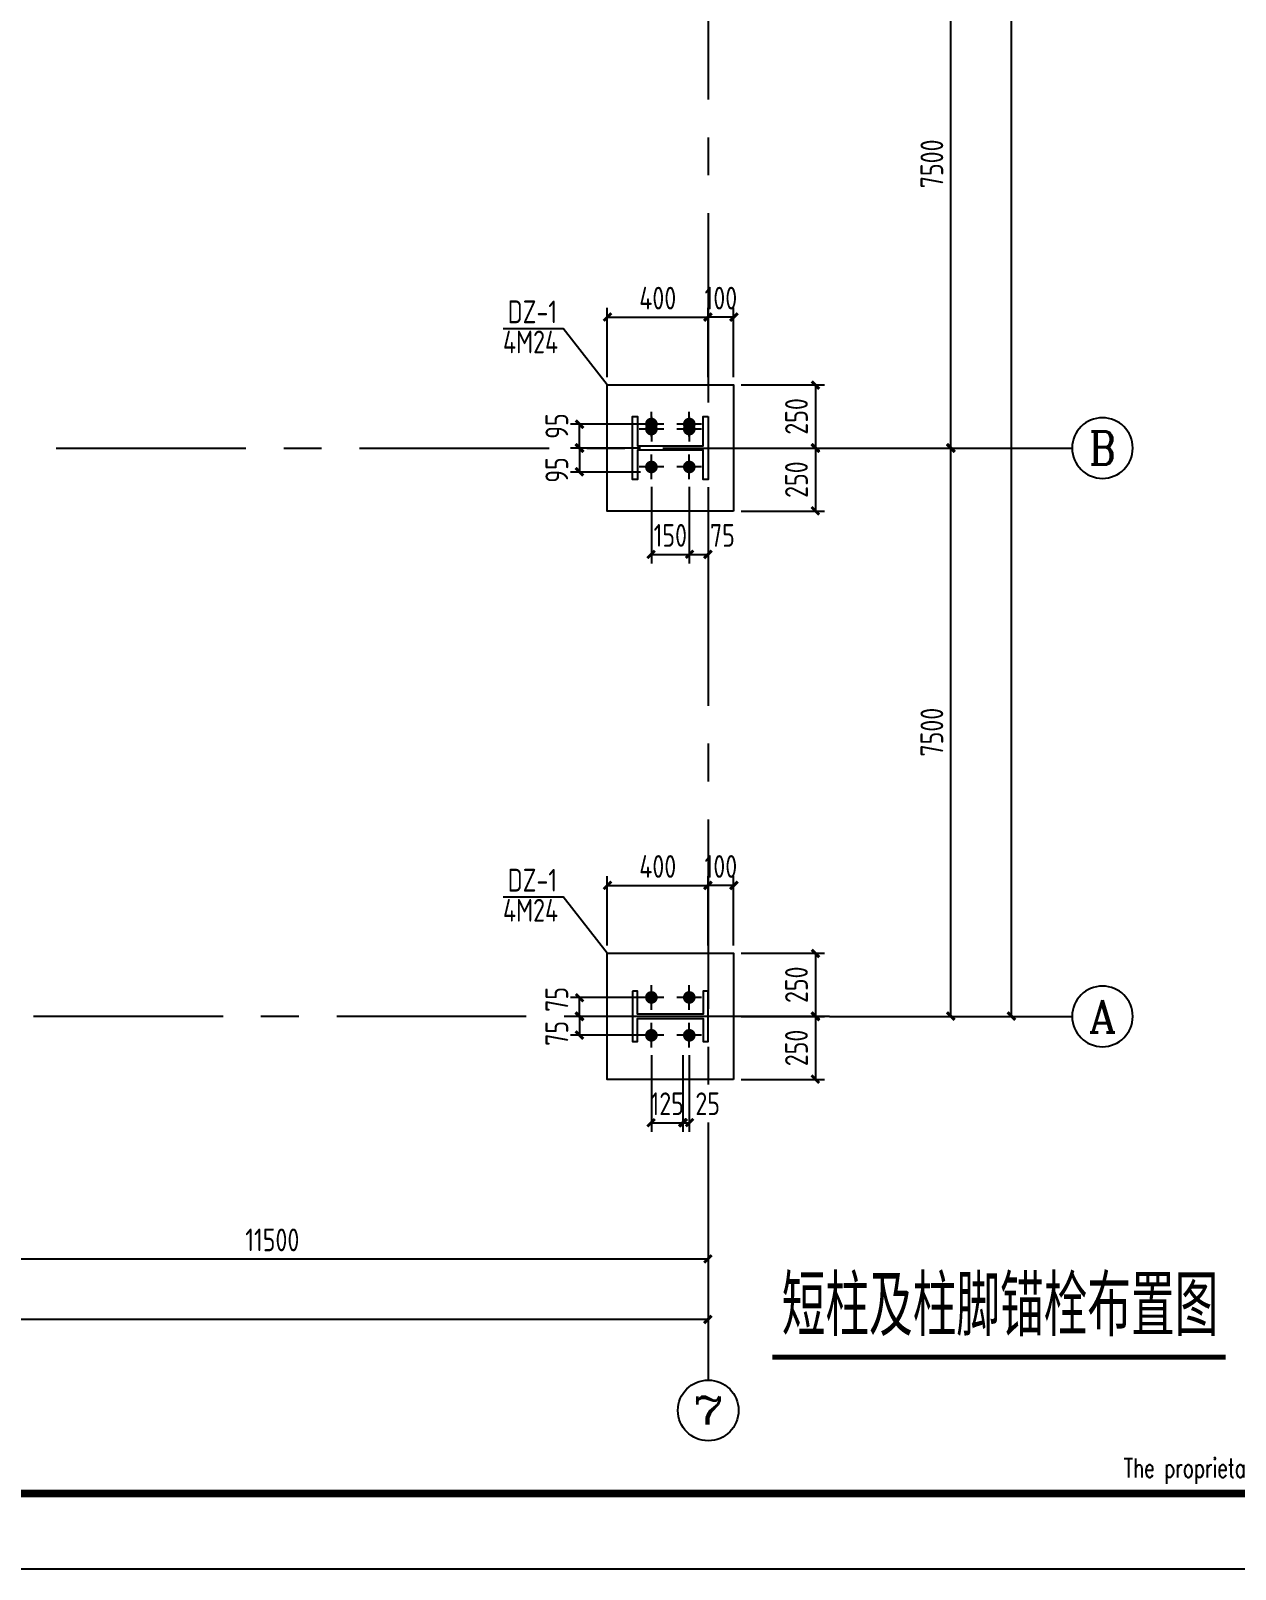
# Model space of a CAD drawing. Header units: millimetres. Extents: x 866309 to 879639, y 39442 to 44891.
# Drawn here: x 868929.9 to 869088.8, y 39446.9 to 39650 of the extents above; entities that cross this region are included whole.
import ezdxf
from ezdxf.enums import TextEntityAlignment as Align

# ---------------------------------------------------------------- set-up
doc = ezdxf.new("R2010")
doc.units = ezdxf.units.MM
doc.header["$LTSCALE"] = 1000
doc.header["$MEASUREMENT"] = 0
doc.linetypes.add('CENTER', pattern=[2, 1.25, -0.25, 0.25, -0.25])
doc.linetypes.add('DOTE', pattern=[2.42, 2, -0.2, 0.02, -0.2])
for name, color, linetype in [('AXIS', 3, 'Continuous'), ('AXIS_TEXT', 7, 'Continuous'), ('DIM', 7, 'Continuous'), ('DOTE', 1, 'DOTE'), ('M_Prof', 2, 'Continuous'), ('NUM', 7, 'Continuous'), ('柱集中标注', 2, 'Continuous'), ('标注', 7, 'Continuous'), ('檩条', 34, 'Continuous')]:
    doc.layers.add(name, color=color, linetype=linetype)
doc.styles.add('_TCH_AXIS', font='COMPLEX', dxfattribs={"bigfont": 'GBCBIG'})
doc.styles.add('COMPLEX', font='COMPLEX')
doc.styles.add('ECEC_TQ', font='txt_l.shx', dxfattribs={"bigfont": 'hztxt_l.shx'})
doc.styles.add('GBHZ', font='gbenor.shx', dxfattribs={"width": 0.9, "bigfont": 'gbcbig.shx'})
doc.dimstyles.new('Y100', dxfattribs={"dimscale": 0, "dimtxt": 3, "dimasz": 0.01, "dimexe": 1.2, "dimexo": 2, "dimgap": 1, "dimtad": 1, "dimdec": 0, "dimlfac": 100, "dimzin": 0, "dimdsep": 46, "dimtxsty": 'GBHZ', "dimblk": 'DX', "dimcen": 0.09, "dimdle": 1, "dimclrd": 7, "dimclre": 7, "dimclrt": 7, "dimadec": 0, "dimazin": 0, "dimtfac": 1, "dimtdec": 0, "dimtix": 1, "dimtmove": 2, "dimatfit": 3, "dimldrblk": 'DX', "dimfxl": 0, "dimtolj": 1, "dimtzin": 0, "dimarcsym": 0})
doc.dimstyles.new('Y30', dxfattribs={"dimscale": 0, "dimtxt": 3, "dimasz": 0.01, "dimexe": 1.2, "dimexo": 1, "dimgap": 1, "dimtad": 1, "dimdec": 0, "dimlfac": 30, "dimzin": 0, "dimdsep": 46, "dimtxsty": 'GBHZ', "dimblk1": 'DX', "dimblk2": 'DX', "dimsah": 1, "dimcen": 0.09, "dimdle": 1, "dimadec": 0, "dimazin": 0, "dimtfac": 1, "dimtdec": 0, "dimtix": 1, "dimtmove": 2, "dimatfit": 3, "dimldrblk": 'DX', "dimfxl": 0, "dimtolj": 1, "dimtzin": 0, "dimarcsym": 0})

# ---------------------------------------------------------------- blocks, each defined once
blk = doc.blocks.new('_AXISO')
blk.add_circle((0, 0), 0.5)
at = {"layer": 'AXIS_TEXT', "style": 'COMPLEX', "width": 1.041667}
blk.add_attdef('A', text='', height=0.56, dxfattribs=at).set_placement((-0.25, -0.28), (0.25, -0.28), align=Align.FIT)
blk = doc.blocks.new('DX')
at = {"color": 0, "linetype": 'ByBlock', "const_width": 40}
blk.add_lwpolyline([(-54, -51), (46, 49)], dxfattribs=at)
blk = doc.blocks.new('*D1308')
at = {"layer": 'Defpoints', "color": 0, "transparency": 16777216}
for p in [(868904.28, 39503.89), (869019.28, 39503.89), (869019.28, 39487.89)]:
    blk.add_point(p, dxfattribs=at)
at = {"layer": 'dim', "color": 7, "lineweight": -2, "transparency": 16777216}
for p, q in [((868904.28, 39501.89), (868904.28, 39486.69)), ((869019.28, 39501.89), (869019.28, 39486.69)), ((868904.29, 39487.89), (869019.27, 39487.89))]:
    blk.add_line(p, q, dxfattribs=at)
at = {"layer": 'dim', "color": 7, "lineweight": -2, "transparency": 16777216, "xscale": 0.01, "yscale": 0.01, "zscale": 0.01, "rotation": 180}
blk.add_blockref('DX', (868904.28, 39487.89), dxfattribs=at)
at = {"layer": 'dim', "color": 7, "lineweight": -2, "transparency": 16777216, "xscale": 0.01, "yscale": 0.01, "zscale": 0.01}
blk.add_blockref('DX', (869019.28, 39487.89), dxfattribs=at)
at = {"layer": 'dim', "color": 7, "transparency": 16777216, "insert": (868961.78, 39490.39), "char_height": 3, "attachment_point": 5, "style": 'GBHZ'}
blk.add_mtext('\\A1;11500', dxfattribs=at)
blk = doc.blocks.new('*D1309')
at = {"layer": 'Defpoints', "color": 0, "transparency": 16777216}
for p in [(868549.28, 39503.89), (869019.28, 39503.89), (868549.28, 39479.89)]:
    blk.add_point(p, dxfattribs=at)
at = {"layer": 'dim', "color": 7, "lineweight": -2, "transparency": 16777216}
for p, q in [((868549.28, 39501.89), (868549.28, 39478.69)), ((869019.28, 39501.89), (869019.28, 39478.69)), ((869019.27, 39479.89), (868549.29, 39479.89))]:
    blk.add_line(p, q, dxfattribs=at)
at = {"layer": 'dim', "color": 7, "lineweight": -2, "transparency": 16777216, "xscale": 0.01, "yscale": 0.01, "zscale": 0.01, "rotation": 180}
blk.add_blockref('DX', (868549.28, 39479.89), dxfattribs=at)
at = {"layer": 'dim', "color": 7, "lineweight": -2, "transparency": 16777216, "xscale": 0.01, "yscale": 0.01, "zscale": 0.01}
blk.add_blockref('DX', (869019.28, 39479.89), dxfattribs=at)
at = {"layer": 'dim', "color": 7, "transparency": 16777216, "insert": (868784.28, 39482.39), "char_height": 3, "attachment_point": 5, "style": 'GBHZ'}
blk.add_mtext('\\A1;47000', dxfattribs=at)
blk = doc.blocks.new('*D1317')
at = {"layer": 'Defpoints', "color": 0, "transparency": 16777216}
for p in [(869035.28, 39594.89), (869051.28, 39594.89), (869035.28, 39519.89)]:
    blk.add_point(p, dxfattribs=at)
at = {"layer": 'dim', "color": 7, "lineweight": -2, "transparency": 16777216}
for p, q in [((869037.28, 39594.89), (869052.48, 39594.89)), ((869051.28, 39519.9), (869051.28, 39594.88)), ((869037.28, 39519.89), (869052.48, 39519.89))]:
    blk.add_line(p, q, dxfattribs=at)
at = {"layer": 'dim', "color": 7, "lineweight": -2, "transparency": 16777216, "xscale": 0.01, "yscale": 0.01, "zscale": 0.01}
for p, rotation in [((869051.28, 39594.89), 90), ((869051.28, 39519.89), 270)]:
    blk.add_blockref('DX', p, dxfattribs=dict(at, rotation=rotation))
at = {"layer": 'dim', "color": 7, "transparency": 16777216, "insert": (869048.78, 39557.39), "char_height": 3, "attachment_point": 5, "rotation": 90, "style": 'GBHZ'}
blk.add_mtext('\\A1;7500', dxfattribs=at)
blk = doc.blocks.new('*D1318')
at = {"layer": 'Defpoints', "color": 0, "transparency": 16777216}
for p in [(869035.28, 39669.89), (869051.28, 39669.89), (869035.28, 39594.89)]:
    blk.add_point(p, dxfattribs=at)
at = {"layer": 'dim', "color": 7, "lineweight": -2, "transparency": 16777216}
for p, q in [((869037.28, 39669.89), (869052.48, 39669.89)), ((869051.28, 39594.9), (869051.28, 39669.88)), ((869037.28, 39594.89), (869052.48, 39594.89))]:
    blk.add_line(p, q, dxfattribs=at)
at = {"layer": 'dim', "color": 7, "lineweight": -2, "transparency": 16777216, "xscale": 0.01, "yscale": 0.01, "zscale": 0.01}
for p, rotation in [((869051.28, 39669.89), 90), ((869051.28, 39594.89), 270)]:
    blk.add_blockref('DX', p, dxfattribs=dict(at, rotation=rotation))
at = {"layer": 'dim', "color": 7, "transparency": 16777216, "insert": (869048.78, 39632.39), "char_height": 3, "attachment_point": 5, "rotation": 90, "style": 'GBHZ'}
blk.add_mtext('\\A1;7500', dxfattribs=at)
blk = doc.blocks.new('*D1323')
at = {"layer": 'Defpoints', "color": 0, "transparency": 16777216}
for p in [(869035.28, 39969.89), (869059.28, 39969.89), (869035.28, 39519.89)]:
    blk.add_point(p, dxfattribs=at)
at = {"layer": 'dim', "color": 7, "lineweight": -2, "transparency": 16777216}
for p, q in [((869037.28, 39969.89), (869060.48, 39969.89)), ((869059.28, 39519.9), (869059.28, 39969.88)), ((869037.28, 39519.89), (869060.48, 39519.89))]:
    blk.add_line(p, q, dxfattribs=at)
at = {"layer": 'dim', "color": 7, "lineweight": -2, "transparency": 16777216, "xscale": 0.01, "yscale": 0.01, "zscale": 0.01}
for p, rotation in [((869059.28, 39969.89), 90), ((869059.28, 39519.89), 270)]:
    blk.add_blockref('DX', p, dxfattribs=dict(at, rotation=rotation))
at = {"layer": 'dim', "color": 7, "transparency": 16777216, "insert": (869056.78, 39744.89), "char_height": 3, "attachment_point": 5, "rotation": 90, "style": 'GBHZ'}
blk.add_mtext('\\A1;45000', dxfattribs=at)
blk = doc.blocks.new('*D1436')
at = {"layer": 'Defpoints', "color": 0, "transparency": 16777216}
for p in [(869019.28, 39537.17), (869005.95, 39528.22), (869019.28, 39528.22)]:
    blk.add_point(p, dxfattribs=at)
at = {"layer": 'dim', "color": 0, "lineweight": -2, "transparency": 16777216}
for p, q in [((869005.95, 39529.22), (869005.95, 39538.37)), ((869005.96, 39537.17), (869019.27, 39537.17)), ((869019.28, 39529.22), (869019.28, 39538.37))]:
    blk.add_line(p, q, dxfattribs=at)
at = {"layer": 'dim', "color": 0, "lineweight": -2, "transparency": 16777216, "xscale": 0.01, "yscale": 0.01, "zscale": 0.01, "rotation": 180}
blk.add_blockref('DX', (869005.95, 39537.17), dxfattribs=at)
at = {"layer": 'dim', "color": 0, "lineweight": -2, "transparency": 16777216, "xscale": 0.01, "yscale": 0.01, "zscale": 0.01}
blk.add_blockref('DX', (869019.28, 39537.17), dxfattribs=at)
at = {"layer": 'dim', "color": 0, "transparency": 16777216, "insert": (869012.62, 39539.67), "char_height": 3, "attachment_point": 5, "style": 'GBHZ'}
blk.add_mtext('\\A1;400', dxfattribs=at)
blk = doc.blocks.new('*D1437')
at = {"layer": 'Defpoints', "color": 0, "transparency": 16777216}
for p in [(869022.62, 39528.22), (869022.62, 39519.89), (869033.42, 39519.89)]:
    blk.add_point(p, dxfattribs=at)
at = {"layer": 'dim', "color": 0, "lineweight": -2, "transparency": 16777216}
for p, q in [((869023.62, 39528.22), (869034.62, 39528.22)), ((869033.42, 39528.21), (869033.42, 39519.9)), ((869023.62, 39519.89), (869034.62, 39519.89))]:
    blk.add_line(p, q, dxfattribs=at)
at = {"layer": 'dim', "color": 0, "lineweight": -2, "transparency": 16777216, "xscale": 0.01, "yscale": 0.01, "zscale": 0.01}
for p, rotation in [((869033.42, 39528.22), 90), ((869033.42, 39519.89), 270)]:
    blk.add_blockref('DX', p, dxfattribs=dict(at, rotation=rotation))
at = {"layer": 'dim', "color": 0, "transparency": 16777216, "insert": (869030.92, 39524.06), "char_height": 3, "attachment_point": 5, "rotation": 90, "style": 'GBHZ'}
blk.add_mtext('\\A1;250', dxfattribs=at)
blk = doc.blocks.new('*D1438')
at = {"layer": 'Defpoints', "color": 0, "transparency": 16777216}
for p in [(869022.62, 39519.89), (869022.62, 39511.56), (869033.42, 39511.56)]:
    blk.add_point(p, dxfattribs=at)
at = {"layer": 'dim', "color": 0, "lineweight": -2, "transparency": 16777216}
for p, q in [((869023.62, 39519.89), (869034.62, 39519.89)), ((869033.42, 39519.88), (869033.42, 39511.57)), ((869023.62, 39511.56), (869034.62, 39511.56))]:
    blk.add_line(p, q, dxfattribs=at)
at = {"layer": 'dim', "color": 0, "lineweight": -2, "transparency": 16777216, "xscale": 0.01, "yscale": 0.01, "zscale": 0.01}
for p, rotation in [((869033.42, 39519.89), 90), ((869033.42, 39511.56), 270)]:
    blk.add_blockref('DX', p, dxfattribs=dict(at, rotation=rotation))
at = {"layer": 'dim', "color": 0, "transparency": 16777216, "insert": (869030.92, 39515.72), "char_height": 3, "attachment_point": 5, "rotation": 90, "style": 'GBHZ'}
blk.add_mtext('\\A1;250', dxfattribs=at)
blk = doc.blocks.new('*D1439')
at = {"layer": 'Defpoints', "color": 0, "transparency": 16777216}
for p in [(869002.3, 39522.39), (869011.35, 39522.39), (869011.35, 39519.89)]:
    blk.add_point(p, dxfattribs=at)
at = {"layer": 'dim', "color": 0, "lineweight": -2, "transparency": 16777216}
for p, q in [((869010.35, 39522.39), (869001.1, 39522.39)), ((869002.3, 39519.9), (869002.3, 39522.38)), ((869010.35, 39519.89), (869001.1, 39519.89))]:
    blk.add_line(p, q, dxfattribs=at)
at = {"layer": 'dim', "color": 0, "lineweight": -2, "transparency": 16777216, "xscale": 0.01, "yscale": 0.01, "zscale": 0.01}
for p, rotation in [((869002.3, 39522.39), 90), ((869002.3, 39519.89), 270)]:
    blk.add_blockref('DX', p, dxfattribs=dict(at, rotation=rotation))
at = {"layer": 'dim', "color": 0, "transparency": 16777216, "insert": (868999.31, 39522.13), "char_height": 3, "attachment_point": 5, "rotation": 90, "style": 'GBHZ'}
blk.add_mtext('\\A1;75', dxfattribs=at)
blk = doc.blocks.new('*D1440')
at = {"layer": 'Defpoints', "color": 0, "transparency": 16777216}
for p in [(869011.35, 39519.89), (869002.3, 39517.39), (869011.35, 39517.39)]:
    blk.add_point(p, dxfattribs=at)
at = {"layer": 'dim', "color": 0, "lineweight": -2, "transparency": 16777216}
for p, q in [((869010.35, 39519.89), (869001.1, 39519.89)), ((869002.3, 39519.88), (869002.3, 39517.4)), ((869010.35, 39517.39), (869001.1, 39517.39))]:
    blk.add_line(p, q, dxfattribs=at)
at = {"layer": 'dim', "color": 0, "lineweight": -2, "transparency": 16777216, "xscale": 0.01, "yscale": 0.01, "zscale": 0.01}
for p, rotation in [((869002.3, 39519.89), 90), ((869002.3, 39517.39), 270)]:
    blk.add_blockref('DX', p, dxfattribs=dict(at, rotation=rotation))
at = {"layer": 'dim', "color": 0, "transparency": 16777216, "insert": (868999.31, 39517.65), "char_height": 3, "attachment_point": 5, "rotation": 90, "style": 'GBHZ'}
blk.add_mtext('\\A1;75', dxfattribs=at)
blk = doc.blocks.new('*D1441')
at = {"layer": 'Defpoints', "color": 0, "transparency": 16777216}
for p in [(869011.78, 39515.76), (869015.95, 39515.76), (869015.95, 39505.86)]:
    blk.add_point(p, dxfattribs=at)
at = {"layer": '标注', "color": 0, "lineweight": -2, "transparency": 16777216}
for p, q in [((869011.78, 39514.76), (869011.78, 39504.66)), ((869015.95, 39514.76), (869015.95, 39504.66)), ((869011.77, 39505.86), (869011.76, 39505.86)), ((869011.78, 39505.86), (869015.95, 39505.86)), ((869015.96, 39505.86), (869015.97, 39505.86))]:
    blk.add_line(p, q, dxfattribs=at)
at = {"layer": '标注', "color": 0, "lineweight": -2, "transparency": 16777216, "xscale": 0.01, "yscale": 0.01, "zscale": 0.01}
blk.add_blockref('DX', (869011.78, 39505.86), dxfattribs=at)
at = {"layer": '标注', "color": 0, "lineweight": -2, "transparency": 16777216, "xscale": 0.01, "yscale": 0.01, "zscale": 0.01, "rotation": 180}
blk.add_blockref('DX', (869015.95, 39505.86), dxfattribs=at)
at = {"layer": '标注', "color": 0, "transparency": 16777216, "insert": (869013.87, 39508.36), "char_height": 3, "attachment_point": 5, "style": 'GBHZ'}
blk.add_mtext('\\A1;125', dxfattribs=at)
blk = doc.blocks.new('*D1442')
at = {"layer": 'Defpoints', "color": 0, "transparency": 16777216}
for p in [(869015.95, 39515.76), (869016.78, 39515.76), (869016.78, 39505.86)]:
    blk.add_point(p, dxfattribs=at)
at = {"layer": '标注', "color": 0, "lineweight": -2, "transparency": 16777216}
for p, q in [((869015.95, 39514.76), (869015.95, 39504.66)), ((869016.78, 39514.76), (869016.78, 39504.66)), ((869015.94, 39505.86), (869015.93, 39505.86)), ((869015.95, 39505.86), (869016.78, 39505.86)), ((869016.79, 39505.86), (869016.8, 39505.86))]:
    blk.add_line(p, q, dxfattribs=at)
at = {"layer": '标注', "color": 0, "lineweight": -2, "transparency": 16777216, "xscale": 0.01, "yscale": 0.01, "zscale": 0.01}
blk.add_blockref('DX', (869015.95, 39505.86), dxfattribs=at)
at = {"layer": '标注', "color": 0, "lineweight": -2, "transparency": 16777216, "xscale": 0.01, "yscale": 0.01, "zscale": 0.01, "rotation": 180}
blk.add_blockref('DX', (869016.78, 39505.86), dxfattribs=at)
at = {"layer": '标注', "color": 0, "transparency": 16777216, "insert": (869019.21, 39508.36), "char_height": 3, "attachment_point": 5, "style": 'GBHZ'}
blk.add_mtext('\\A1;25', dxfattribs=at)
blk = doc.blocks.new('*D1443')
at = {"layer": 'Defpoints', "color": 0, "transparency": 16777216}
for p in [(869019.28, 39537.17), (869019.28, 39528.22), (869022.62, 39528.22)]:
    blk.add_point(p, dxfattribs=at)
at = {"layer": 'dim', "color": 0, "lineweight": -2, "transparency": 16777216}
for p, q in [((869019.27, 39537.17), (869019.26, 39537.17)), ((869019.28, 39529.22), (869019.28, 39538.37)), ((869022.62, 39537.17), (869019.28, 39537.17)), ((869022.62, 39529.22), (869022.62, 39538.37)), ((869022.63, 39537.17), (869022.64, 39537.17))]:
    blk.add_line(p, q, dxfattribs=at)
at = {"layer": 'dim', "color": 0, "lineweight": -2, "transparency": 16777216, "xscale": 0.01, "yscale": 0.01, "zscale": 0.01}
blk.add_blockref('DX', (869019.28, 39537.17), dxfattribs=at)
at = {"layer": 'dim', "color": 0, "lineweight": -2, "transparency": 16777216, "xscale": 0.01, "yscale": 0.01, "zscale": 0.01, "rotation": 180}
blk.add_blockref('DX', (869022.62, 39537.17), dxfattribs=at)
at = {"layer": 'dim', "color": 0, "transparency": 16777216, "insert": (869020.95, 39539.67), "char_height": 3, "attachment_point": 5, "style": 'GBHZ'}
blk.add_mtext('\\A1;100', dxfattribs=at)
blk = doc.blocks.new('*D2357')
at = {"layer": 'Defpoints', "color": 0, "transparency": 16777216}
for p in [(869019.28, 39612.17), (869005.95, 39603.22), (869019.28, 39603.22)]:
    blk.add_point(p, dxfattribs=at)
at = {"layer": 'dim', "color": 0, "lineweight": -2, "transparency": 16777216}
for p, q in [((869005.95, 39604.22), (869005.95, 39613.37)), ((869005.96, 39612.17), (869019.27, 39612.17)), ((869019.28, 39604.22), (869019.28, 39613.37))]:
    blk.add_line(p, q, dxfattribs=at)
at = {"layer": 'dim', "color": 0, "lineweight": -2, "transparency": 16777216, "xscale": 0.01, "yscale": 0.01, "zscale": 0.01, "rotation": 180}
blk.add_blockref('DX', (869005.95, 39612.17), dxfattribs=at)
at = {"layer": 'dim', "color": 0, "lineweight": -2, "transparency": 16777216, "xscale": 0.01, "yscale": 0.01, "zscale": 0.01}
blk.add_blockref('DX', (869019.28, 39612.17), dxfattribs=at)
at = {"layer": 'dim', "color": 0, "transparency": 16777216, "insert": (869012.62, 39614.67), "char_height": 3, "attachment_point": 5, "style": 'GBHZ'}
blk.add_mtext('\\A1;400', dxfattribs=at)
blk = doc.blocks.new('*D2358')
at = {"layer": 'Defpoints', "color": 0, "transparency": 16777216}
for p in [(869022.62, 39603.22), (869022.62, 39594.89), (869033.42, 39594.89)]:
    blk.add_point(p, dxfattribs=at)
at = {"layer": 'dim', "color": 0, "lineweight": -2, "transparency": 16777216}
for p, q in [((869023.62, 39603.22), (869034.62, 39603.22)), ((869033.42, 39603.21), (869033.42, 39594.9)), ((869023.62, 39594.89), (869034.62, 39594.89))]:
    blk.add_line(p, q, dxfattribs=at)
at = {"layer": 'dim', "color": 0, "lineweight": -2, "transparency": 16777216, "xscale": 0.01, "yscale": 0.01, "zscale": 0.01}
for p, rotation in [((869033.42, 39603.22), 90), ((869033.42, 39594.89), 270)]:
    blk.add_blockref('DX', p, dxfattribs=dict(at, rotation=rotation))
at = {"layer": 'dim', "color": 0, "transparency": 16777216, "insert": (869030.92, 39599.06), "char_height": 3, "attachment_point": 5, "rotation": 90, "style": 'GBHZ'}
blk.add_mtext('\\A1;250', dxfattribs=at)
blk = doc.blocks.new('*D2359')
at = {"layer": 'Defpoints', "color": 0, "transparency": 16777216}
for p in [(869022.62, 39594.89), (869022.62, 39586.56), (869033.42, 39586.56)]:
    blk.add_point(p, dxfattribs=at)
at = {"layer": 'dim', "color": 0, "lineweight": -2, "transparency": 16777216}
for p, q in [((869023.62, 39594.89), (869034.62, 39594.89)), ((869033.42, 39594.88), (869033.42, 39586.57)), ((869023.62, 39586.56), (869034.62, 39586.56))]:
    blk.add_line(p, q, dxfattribs=at)
at = {"layer": 'dim', "color": 0, "lineweight": -2, "transparency": 16777216, "xscale": 0.01, "yscale": 0.01, "zscale": 0.01}
for p, rotation in [((869033.42, 39594.89), 90), ((869033.42, 39586.56), 270)]:
    blk.add_blockref('DX', p, dxfattribs=dict(at, rotation=rotation))
at = {"layer": 'dim', "color": 0, "transparency": 16777216, "insert": (869030.92, 39590.72), "char_height": 3, "attachment_point": 5, "rotation": 90, "style": 'GBHZ'}
blk.add_mtext('\\A1;250', dxfattribs=at)
blk = doc.blocks.new('*D2360')
at = {"layer": 'Defpoints', "color": 0, "transparency": 16777216}
for p in [(869002.3, 39598.06), (869011.35, 39598.06), (869011.35, 39594.89)]:
    blk.add_point(p, dxfattribs=at)
at = {"layer": 'dim', "color": 0, "lineweight": -2, "transparency": 16777216}
for p, q in [((869010.35, 39598.06), (869001.1, 39598.06)), ((869002.3, 39594.9), (869002.3, 39598.05)), ((869010.35, 39594.89), (869001.1, 39594.89))]:
    blk.add_line(p, q, dxfattribs=at)
at = {"layer": 'dim', "color": 0, "lineweight": -2, "transparency": 16777216, "xscale": 0.01, "yscale": 0.01, "zscale": 0.01}
for p, rotation in [((869002.3, 39598.06), 90), ((869002.3, 39594.89), 270)]:
    blk.add_blockref('DX', p, dxfattribs=dict(at, rotation=rotation))
at = {"layer": 'dim', "color": 0, "transparency": 16777216, "insert": (868999.31, 39597.79), "char_height": 3, "attachment_point": 5, "rotation": 90, "style": 'GBHZ'}
blk.add_mtext('\\A1;95', dxfattribs=at)
blk = doc.blocks.new('*D2361')
at = {"layer": 'Defpoints', "color": 0, "transparency": 16777216}
for p in [(869011.78, 39590.76), (869016.78, 39590.76), (869016.78, 39580.86)]:
    blk.add_point(p, dxfattribs=at)
at = {"layer": '标注', "color": 0, "lineweight": -2, "transparency": 16777216}
for p, q in [((869011.78, 39589.76), (869011.78, 39579.66)), ((869016.78, 39589.76), (869016.78, 39579.66)), ((869011.77, 39580.86), (869011.76, 39580.86)), ((869011.78, 39580.86), (869016.78, 39580.86)), ((869016.79, 39580.86), (869016.8, 39580.86))]:
    blk.add_line(p, q, dxfattribs=at)
at = {"layer": '标注', "color": 0, "lineweight": -2, "transparency": 16777216, "xscale": 0.01, "yscale": 0.01, "zscale": 0.01}
blk.add_blockref('DX', (869011.78, 39580.86), dxfattribs=at)
at = {"layer": '标注', "color": 0, "lineweight": -2, "transparency": 16777216, "xscale": 0.01, "yscale": 0.01, "zscale": 0.01, "rotation": 180}
blk.add_blockref('DX', (869016.78, 39580.86), dxfattribs=at)
at = {"layer": '标注', "color": 0, "transparency": 16777216, "insert": (869014.28, 39583.36), "char_height": 3, "attachment_point": 5, "style": 'GBHZ'}
blk.add_mtext('\\A1;150', dxfattribs=at)
blk = doc.blocks.new('*D2362')
at = {"layer": 'Defpoints', "color": 0, "transparency": 16777216}
for p in [(869016.78, 39590.76), (869019.28, 39590.72), (869019.28, 39580.86)]:
    blk.add_point(p, dxfattribs=at)
at = {"layer": '标注', "color": 0, "lineweight": -2, "transparency": 16777216}
for p, q in [((869016.78, 39589.76), (869016.78, 39579.66)), ((869019.28, 39589.72), (869019.28, 39579.66)), ((869016.79, 39580.86), (869019.27, 39580.86))]:
    blk.add_line(p, q, dxfattribs=at)
at = {"layer": '标注', "color": 0, "lineweight": -2, "transparency": 16777216, "xscale": 0.01, "yscale": 0.01, "zscale": 0.01, "rotation": 180}
blk.add_blockref('DX', (869016.78, 39580.86), dxfattribs=at)
at = {"layer": '标注', "color": 0, "lineweight": -2, "transparency": 16777216, "xscale": 0.01, "yscale": 0.01, "zscale": 0.01}
blk.add_blockref('DX', (869019.28, 39580.86), dxfattribs=at)
at = {"layer": '标注', "color": 0, "transparency": 16777216, "insert": (869021.15, 39583.36), "char_height": 3, "attachment_point": 5, "style": 'GBHZ'}
blk.add_mtext('\\A1;75', dxfattribs=at)
blk = doc.blocks.new('*D2363')
at = {"layer": 'Defpoints', "color": 0, "transparency": 16777216}
for p in [(869019.28, 39612.17), (869019.28, 39603.22), (869022.62, 39603.22)]:
    blk.add_point(p, dxfattribs=at)
at = {"layer": 'dim', "color": 0, "lineweight": -2, "transparency": 16777216}
for p, q in [((869019.27, 39612.17), (869019.26, 39612.17)), ((869019.28, 39604.22), (869019.28, 39613.37)), ((869022.62, 39612.17), (869019.28, 39612.17)), ((869022.62, 39604.22), (869022.62, 39613.37)), ((869022.63, 39612.17), (869022.64, 39612.17))]:
    blk.add_line(p, q, dxfattribs=at)
at = {"layer": 'dim', "color": 0, "lineweight": -2, "transparency": 16777216, "xscale": 0.01, "yscale": 0.01, "zscale": 0.01}
blk.add_blockref('DX', (869019.28, 39612.17), dxfattribs=at)
at = {"layer": 'dim', "color": 0, "lineweight": -2, "transparency": 16777216, "xscale": 0.01, "yscale": 0.01, "zscale": 0.01, "rotation": 180}
blk.add_blockref('DX', (869022.62, 39612.17), dxfattribs=at)
at = {"layer": 'dim', "color": 0, "transparency": 16777216, "insert": (869020.95, 39614.67), "char_height": 3, "attachment_point": 5, "style": 'GBHZ'}
blk.add_mtext('\\A1;100', dxfattribs=at)
blk = doc.blocks.new('*D2356')
at = {"layer": 'Defpoints', "color": 0, "transparency": 16777216}
for p in [(869011.35, 39594.89), (869002.3, 39591.72), (869011.35, 39591.72)]:
    blk.add_point(p, dxfattribs=at)
at = {"layer": 'dim', "color": 0, "lineweight": -2, "transparency": 16777216}
for p, q in [((869010.35, 39594.89), (869001.1, 39594.89)), ((869002.3, 39594.88), (869002.3, 39591.73)), ((869010.35, 39591.72), (869001.1, 39591.72))]:
    blk.add_line(p, q, dxfattribs=at)
at = {"layer": 'dim', "color": 0, "lineweight": -2, "transparency": 16777216, "xscale": 0.01, "yscale": 0.01, "zscale": 0.01}
for p, rotation in [((869002.3, 39594.89), 90), ((869002.3, 39591.72), 270)]:
    blk.add_blockref('DX', p, dxfattribs=dict(at, rotation=rotation))
at = {"layer": 'dim', "color": 0, "transparency": 16777216, "insert": (868999.31, 39591.99), "char_height": 3, "attachment_point": 5, "rotation": 90, "style": 'GBHZ'}
blk.add_mtext('\\A1;95', dxfattribs=at)

msp = doc.modelspace()

# ---------------------------------------------------------------- linework, layer by layer
for p, q in [((869011.783, 39596.432), (869011.783, 39599.682)), ((869016.783, 39596.432), (869016.783, 39599.682)), ((869013.408, 39598.057), (869010.158, 39598.057)), ((869011.783, 39599.015), (869011.783, 39595.765)), ((869018.408, 39598.057), (869015.158, 39598.057)), ((869016.783, 39599.015), (869016.783, 39595.765)), ((869013.408, 39597.39), (869010.158, 39597.39)), ((869018.408, 39597.39), (869015.158, 39597.39)), ((869011.783, 39590.765), (869011.783, 39594.015)), ((869016.783, 39590.765), (869016.783, 39594.015)), ((869013.408, 39592.39), (869010.158, 39592.39)), ((869018.408, 39592.39), (869015.158, 39592.39)), ((869011.783, 39520.765), (869011.783, 39524.015)), ((869016.783, 39520.765), (869016.783, 39524.015)), ((869013.408, 39522.39), (869010.158, 39522.39)), ((869018.408, 39522.39), (869015.158, 39522.39)), ((869011.783, 39515.765), (869011.783, 39519.015)), ((869016.783, 39515.765), (869016.783, 39519.015)), ((869013.408, 39517.39), (869010.158, 39517.39)), ((869018.408, 39517.39), (869015.158, 39517.39)), ((869295.005, 39446.931), (868454.005, 39446.931))]:
    msp.add_line(p, q)
at = {"color": 0, "const_width": 1}
msp.add_lwpolyline([(869285.005, 39456.931), (868479.005, 39456.931), (868479.005, 40030.931), (869285.005, 40030.931)], close=True, dxfattribs=at)
for points in [[(869022.616, 39586.557), (869005.95, 39586.557), (869005.95, 39603.223), (869022.616, 39603.223)], [(869022.616, 39511.557), (869005.95, 39511.557), (869005.95, 39528.223), (869022.616, 39528.223)]]:
    msp.add_lwpolyline(points, close=True)
at = {"const_width": 0.667}
msp.add_lwpolyline([(869027.717, 39474.921), (869087.529, 39474.921)], dxfattribs=at)
at = {"layer": 'AXIS', "color": 0}
for p, q in [((869035.283, 39594.89), (869067.283, 39594.89)), ((869035.283, 39519.89), (869067.283, 39519.89)), ((869019.283, 39503.89), (869019.283, 39471.89))]:
    msp.add_line(p, q, dxfattribs=at)
at = {"layer": 'dim', "const_width": 0.833}
for points in [[(869011.783, 39598.473, -1), (869011.783, 39597.64, -1)], [(869011.783, 39596.973, 1), (869011.783, 39597.807, 1)], [(869016.783, 39598.473, -1), (869016.783, 39597.64, -1)], [(869016.783, 39596.973, 1), (869016.783, 39597.807, 1)], [(869011.783, 39592.807, -1), (869011.783, 39591.973, -1)], [(869016.783, 39592.807, -1), (869016.783, 39591.973, -1)], [(869011.783, 39522.807, -1), (869011.783, 39521.973, -1)], [(869016.783, 39522.807, -1), (869016.783, 39521.973, -1)], [(869011.783, 39517.807, -1), (869011.783, 39516.973, -1)], [(869016.783, 39517.807, -1), (869016.783, 39516.973, -1)]]:
    msp.add_lwpolyline(points, format="xyb", close=True, dxfattribs=at)
at = {"layer": 'DOTE', "linetype": 'CENTER', "ltscale": 0.02}
for p, q in [((869019.283, 39985.89), (869019.283, 39503.89)), ((868533.283, 39594.89), (869035.283, 39594.89)), ((869035.283, 39519.89), (868533.283, 39519.89))]:
    msp.add_line(p, q, dxfattribs=at)
at = {"layer": 'M_Prof'}
for points in [[(869019.283, 39599.057), (869019.283, 39590.723), (869018.616, 39590.723), (869018.616, 39594.59), (869009.95, 39594.59), (869009.95, 39590.723), (869009.283, 39590.723), (869009.283, 39599.057), (869009.95, 39599.057), (869009.95, 39595.19), (869018.616, 39595.19), (869018.616, 39599.057)], [(869009.283, 39523.223), (869009.283, 39516.557), (869009.95, 39516.557), (869009.95, 39519.59), (869018.616, 39519.59), (869018.616, 39516.557), (869019.283, 39516.557), (869019.283, 39523.223), (869018.616, 39523.223), (869018.616, 39520.19), (869009.95, 39520.19), (869009.95, 39523.223)]]:
    msp.add_lwpolyline(points, close=True, dxfattribs=at)
at = {"layer": '檩条'}
for p, q in [((868992.229, 39610.643), (869000.127, 39610.643)), ((869005.95, 39603.223), (869000.127, 39610.643)), ((868992.229, 39535.643), (869000.127, 39535.643)), ((869005.95, 39528.223), (869000.127, 39535.643))]:
    msp.add_line(p, q, dxfattribs=at)

# ---------------------------------------------------------------- block references
at = {"layer": 'AXIS', "color": 0}
ref = msp.add_blockref('_AXISO', (869071.283, 39594.89), dxfattribs=dict(at, xscale=-8, yscale=8, zscale=8))
ref.add_attrib('A', 'B', dxfattribs={"layer": 'AXIS_TEXT', "color": 0, "height": 4.353, "style": '_TCH_AXIS'}).set_placement((869069.521, 39592.714), (869073.045, 39592.714), align=Align.FIT)
ref = msp.add_blockref('_AXISO', (869071.283, 39519.89), dxfattribs=dict(at, xscale=-8, yscale=8, zscale=8))
ref.add_attrib('A', 'A', dxfattribs={"layer": 'AXIS_TEXT', "color": 0, "height": 4.252, "style": '_TCH_AXIS'}).set_placement((869069.461, 39517.764), (869073.105, 39517.764), align=Align.FIT)
ref = msp.add_blockref('_AXISO', (869019.283, 39467.89), dxfattribs=dict(at, xscale=8, yscale=8, zscale=8))
ref.add_attrib('A', '7', dxfattribs={"layer": 'AXIS_TEXT', "color": 0, "height": 3.688, "style": '_TCH_AXIS', "width": 1.714286}).set_placement((869017.176, 39466.046), (869021.39, 39466.046), align=Align.FIT)

# ---------------------------------------------------------------- texts
at = {"style": 'ECEC_TQ', "width": 0.72}
msp.add_text('The proprietary right of this document belongs to Anhui Huadong Chemical And Medical Engineering  Co.,Ltd.  and any replication or transfer to the 3rd. side is forbidden without its permission. ', height=2.5, dxfattribs=at).set_placement((869195.005, 39459.931), align=Align.MIDDLE)
at = {"layer": 'NUM', "style": 'GBHZ'}
msp.add_text('短柱及柱脚锚栓布置图', height=8, dxfattribs=at).set_placement((869028.972, 39477.694))
at = {"layer": '柱集中标注', "style": 'GBHZ', "width": 0.9}
for s, p in [('DZ-1', (868992.825, 39611.364)), ('4M24', (868992.206, 39607.392)), ('DZ-1', (868992.825, 39536.364)), ('4M24', (868992.206, 39532.392))]:
    msp.add_text(s, height=3, dxfattribs=at).set_placement(p)

# ---------------------------------------------------------------- dimensions: what is measured, and where the dimension line sits
at = {"layer": 'dim'}
for base, p1, p2, angle, dimstyle, picture, middle in [((869059.283, 39969.89), (869035.283, 39519.89), (869035.283, 39969.89), 90, 'Y100', '*D1323', (869056.783, 39744.89)), ((869051.283, 39669.89), (869035.283, 39594.89), (869035.283, 39669.89), 90, 'Y100', '*D1318', (869048.783, 39632.39)), ((869019.283, 39612.169), (869005.95, 39603.223), (869019.283, 39603.223), 0, 'Y30', '*D2357', (869012.616, 39614.669)), ((869019.283, 39612.169), (869022.616, 39603.223), (869019.283, 39603.223), 180, 'Y30', '*D2363', (869020.95, 39614.669)), ((869033.424, 39594.89), (869022.616, 39603.223), (869022.616, 39594.89), 270, 'Y30', '*D2358', (869030.924, 39599.057)), ((869033.424, 39586.557), (869022.616, 39594.89), (869022.616, 39586.557), 270, 'Y30', '*D2359', (869030.924, 39590.723)), ((869051.283, 39594.89), (869035.283, 39519.89), (869035.283, 39594.89), 90, 'Y100', '*D1317', (869048.783, 39557.39)), ((869019.283, 39537.169), (869005.95, 39528.223), (869019.283, 39528.223), 0, 'Y30', '*D1436', (869012.616, 39539.669)), ((869019.283, 39537.169), (869022.616, 39528.223), (869019.283, 39528.223), 180, 'Y30', '*D1443', (869020.95, 39539.669)), ((869033.424, 39519.89), (869022.616, 39528.223), (869022.616, 39519.89), 270, 'Y30', '*D1437', (869030.924, 39524.057)), ((869033.424, 39511.557), (869022.616, 39519.89), (869022.616, 39511.557), 270, 'Y30', '*D1438', (869030.924, 39515.723))]:
    dim = msp.add_linear_dim(base=base, p1=p1, p2=p2, angle=angle, dimstyle=dimstyle, override={"dimscale": 1}, dxfattribs=at)
    dim.commit()
    dim.dimension.update_dxf_attribs({"geometry": picture, "text_midpoint": middle})
for base, p1, p2, angle, picture, middle in [((869002.305, 39598.057), (869011.349, 39594.89), (869011.349, 39598.057), 270, '*D2360', (868999.311, 39597.795)), ((869002.305, 39591.723), (869011.349, 39594.89), (869011.349, 39591.723), 90, '*D2356', (868999.311, 39591.985)), ((869002.305, 39522.39), (869011.349, 39519.89), (869011.349, 39522.39), 270, '*D1439', (868999.311, 39522.128)), ((869002.305, 39517.39), (869011.349, 39519.89), (869011.349, 39517.39), 90, '*D1440', (868999.311, 39517.652))]:
    dim = msp.add_linear_dim(base=base, p1=p1, p2=p2, angle=angle, dimstyle='Y30', override={"dimscale": 1}, dxfattribs=at)
    dim.commit()
    dim.dimension.update_dxf_attribs({"geometry": picture, "text_midpoint": middle, "dimtype": 160})
for base, p1, p2, picture, middle in [((868549.283, 39479.89), (869019.283, 39503.89), (868549.283, 39503.89), '*D1309', (868784.283, 39482.39)), ((869019.283, 39487.89), (868904.283, 39503.89), (869019.283, 39503.89), '*D1308', (868961.783, 39490.39))]:
    dim = msp.add_linear_dim(base=base, p1=p1, p2=p2, dimstyle='Y100', override={"dimscale": 1}, dxfattribs=at)
    dim.commit()
    dim.dimension.update_dxf_attribs({"geometry": picture, "text_midpoint": middle})
at = {"layer": '标注'}
for base, p1, p2, picture, middle in [((869016.783, 39580.862), (869011.783, 39590.765), (869016.783, 39590.765), '*D2361', (869014.283, 39583.362)), ((869015.95, 39505.862), (869011.783, 39515.765), (869015.95, 39515.765), '*D1441', (869013.866, 39508.362))]:
    dim = msp.add_linear_dim(base=base, p1=p1, p2=p2, angle=180, dimstyle='Y30', override={"dimscale": 1}, dxfattribs=at)
    dim.commit()
    dim.dimension.update_dxf_attribs({"geometry": picture, "text_midpoint": middle})
for base, p1, p2, picture, middle in [((869019.283, 39580.862), (869016.783, 39590.765), (869019.283, 39590.723), '*D2362', (869021.147, 39583.362)), ((869016.783, 39505.862), (869015.95, 39515.765), (869016.783, 39515.765), '*D1442', (869019.209, 39508.362))]:
    dim = msp.add_linear_dim(base=base, p1=p1, p2=p2, angle=180, dimstyle='Y30', override={"dimscale": 1}, dxfattribs=at)
    dim.commit()
    dim.dimension.update_dxf_attribs({"geometry": picture, "text_midpoint": middle, "dimtype": 160})

doc.saveas('drawing.dxf')
